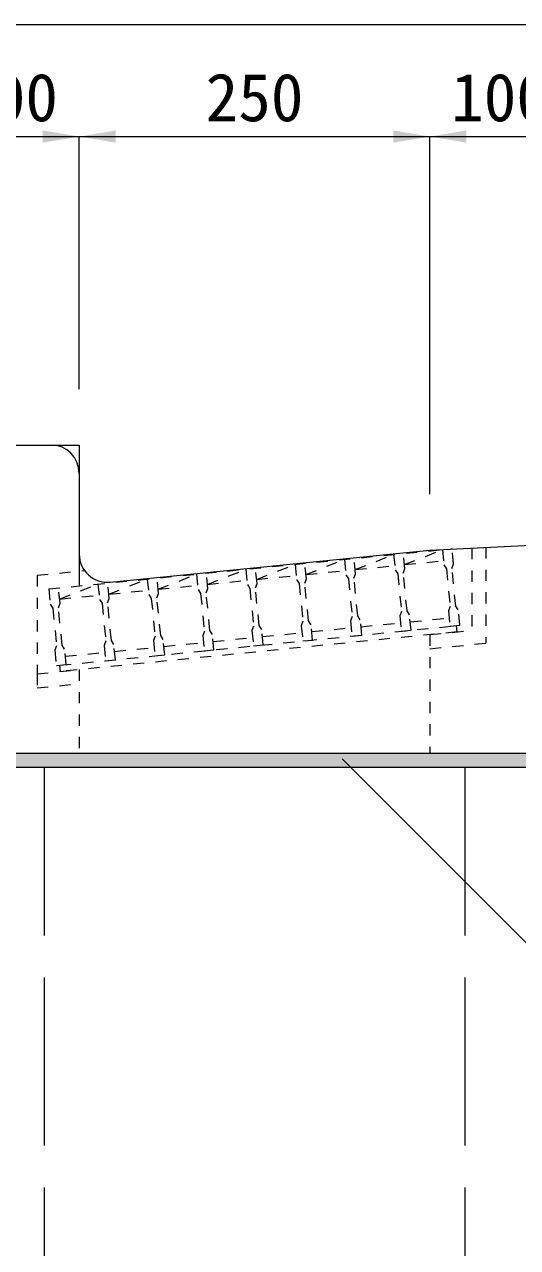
# Model space of a CAD drawing. Units: millimetres at full size, sheet at 1:20. Extents: x 77366 to 86266, y -8765 to 5947.
# Drawn here: x 79402 to 79753, y 3624 to 4497 of the extents above; entities that cross this region are included whole.
import ezdxf
from ezdxf.enums import TextEntityAlignment as Align

# ---------------------------------------------------------------- set-up
doc = ezdxf.new("R2010")
doc.units = ezdxf.units.MM
doc.header["$LTSCALE"] = 20
doc.linetypes.add('DASHED', pattern=[7.5, 6, -1.5])
doc.linetypes.add('USER2', pattern=[0.8, 0.4, -0.4])
for name, color, linetype, lineweight in [('モルタル', 7, 'Continuous', 13), ('受枠', 3, 'USER2', 13), ('寸法線', 7, 'Continuous', 13), ('引出線', 4, 'Continuous', 13), ('本体', 2, 'Continuous', 20), ('補助線', 8, 'Continuous', 20), ('ｸﾞﾚｰﾁﾝｸﾞ', 7, 'USER2', 9)]:
    doc.layers.add(name, color=color, linetype=linetype, lineweight=lineweight)
doc.styles.add('ＭＳ ゴシック', font='')
doc.styles.get('ＭＳ ゴシック').set_extended_font_data('MS Gothic')

# ---------------------------------------------------------------- blocks, each defined once
blk = doc.blocks.new('filled_arrow')
at = {"color": 0, "linetype": 'Continuous', "lineweight": -2}
blk.add_solid([(7.5, 1.25), (0, 0), (7.5, -1.25)], dxfattribs=at)

msp = doc.modelspace()

# ---------------------------------------------------------------- hatches: boundary and pattern name
at = {"layer": 'モルタル'}
msp.add_hatch(color=256, dxfattribs=at).paths.add_polyline_path([(79790.8, 3966.47), (79790.8, 3976.47), (79340.8, 3976.47), (79340.8, 3966.47)])

# ---------------------------------------------------------------- linework, layer by layer
at = {"layer": '受枠'}
for p, q in [((79720.8, 4122.97), (79730.8, 4123.47)), ((79720.8, 4122.97), (79720.8, 4064.17)), ((79730.8, 4123.47), (79730.8, 4055.12)), ((79410.8, 4103.52), (79444.56, 4106.89)), ((79410.8, 4103.52), (79410.8, 4033.17)), ((79690.8, 4061.17), (79720.8, 4064.17)), ((79690.8, 4061.17), (79690.8, 4051.12)), ((79690.8, 4051.12), (79730.8, 4055.12)), ((79410.8, 4033.17), (79440.8, 4036.17)), ((79410.8, 4033.17), (79410.8, 4023.12)), ((79440.8, 4036.17), (79440.8, 4026.12)), ((79410.8, 4023.12), (79440.8, 4026.12))]:
    msp.add_line(p, q, dxfattribs=at)
at = {"layer": '寸法線', "lineweight": 9}
for p, q in [((79340.8, 4496.66), (79790.8, 4496.66)), ((79738.8, 4496.66), (79867.8, 4496.66)), ((79340.8, 4416.66), (79440.8, 4416.66)), ((79440.8, 4236.47), (79440.8, 4416.66)), ((79440.8, 4416.66), (79690.8, 4416.66)), ((79440.8, 4236.47), (79440.8, 4416.66)), ((79690.8, 4161.47), (79690.8, 4416.66)), ((79690.8, 4416.66), (79790.8, 4416.66)), ((79690.8, 4161.47), (79690.8, 4416.66))]:
    msp.add_line(p, q, dxfattribs=at)
at = {"layer": '引出線'}
msp.add_lwpolyline([(79628.18, 3972.48), (79774.38, 3826.27), (79814.38, 3826.27), (80108.68, 3826.27)], dxfattribs=at)
at = {"layer": '本体'}
for p, q in [((79340.8, 4196.47), (79420.8, 4196.47)), ((79440.8, 4176.47), (79440.8, 4118.57)), ((79462.79, 4098.67), (79690.8, 4121.47)), ((79690.8, 4121.47), (79780.81, 4125.97)), ((79340.8, 3976.47), (79790.8, 3976.47)), ((79340.8, 3976.47), (79790.8, 3976.47)), ((79315.8, 3966.47), (79815.8, 3966.47))]:
    msp.add_line(p, q, dxfattribs=at)
at = {"layer": '本体', "linetype": 'USER2'}
for p, q in [((79690.8, 4061.17), (79690.8, 3976.47)), ((79440.8, 4036.17), (79440.8, 3976.47))]:
    msp.add_line(p, q, dxfattribs=at)
at = {"layer": '本体', "linetype": 'DASHED', "lineweight": 15}
for p, q in [((79415.8, 3966.47), (79415.8, 2966.47)), ((79715.8, 3966.47), (79715.8, 2966.47))]:
    msp.add_line(p, q, dxfattribs=at)
at = {"layer": '本体'}
for centre, start, end in [((79420.8, 4176.47), 0, 90), ((79460.8, 4118.57), 180, 275.71059)]:
    msp.add_arc(centre, 20, start, end, dxfattribs=at)
at = {"layer": '補助線'}
for p, q in [((79420.8, 4196.47), (79440.8, 4196.47)), ((79440.8, 4196.47), (79440.8, 4176.47)), ((79440.8, 4118.57), (79440.8, 4096.47))]:
    msp.add_line(p, q, dxfattribs=at)
at = {"layer": 'ｸﾞﾚｰﾁﾝｸﾞ'}
for p, q in [((79419.08, 4093.79), (79706.64, 4122.55)), ((79672.71, 4111.12), (79699.68, 4121.85)), ((79699.68, 4121.85), (79700.77, 4110.91)), ((79707.74, 4111.6), (79706.64, 4122.55)), ((79602.76, 4101.11), (79601.67, 4112.05)), ((79602.46, 4104.09), (79629.83, 4114.87)), ((79629.83, 4114.87), (79630.92, 4103.92)), ((79637.89, 4104.62), (79636.79, 4115.56)), ((79637.59, 4107.6), (79664.95, 4118.38)), ((79664.95, 4118.38), (79666.05, 4107.43)), ((79673.01, 4108.13), (79671.92, 4119.08)), ((79672.71, 4111.12), (79700.47, 4113.89)), ((79706.54, 4108.47), (79707.74, 4111.6)), ((79497.09, 4093.55), (79524.45, 4104.33)), ((79524.45, 4104.33), (79525.55, 4093.38)), ((79532.51, 4094.08), (79531.42, 4105.03)), ((79532.21, 4097.07), (79559.58, 4107.84)), ((79559.58, 4107.84), (79560.67, 4096.9)), ((79567.64, 4097.59), (79566.54, 4108.54)), ((79567.34, 4100.58), (79594.7, 4111.35)), ((79567.34, 4100.58), (79595.5, 4103.39)), ((79594.7, 4111.35), (79595.8, 4100.41)), ((79602.46, 4104.09), (79630.62, 4106.91)), ((79630.92, 4103.92), (79632.71, 4101.09)), ((79636.69, 4101.48), (79637.89, 4104.62)), ((79637.59, 4107.6), (79665.75, 4110.42)), ((79666.05, 4107.43), (79667.84, 4104.6)), ((79667.84, 4104.6), (79670.52, 4077.73)), ((79671.82, 4105), (79673.01, 4108.13)), ((79674.5, 4078.13), (79671.82, 4105)), ((79700.77, 4110.91), (79702.56, 4108.07)), ((79702.56, 4108.07), (79705.25, 4081.21)), ((79709.23, 4081.6), (79706.54, 4108.47)), ((79427.14, 4083.54), (79426.04, 4094.49)), ((79426.84, 4086.53), (79454.2, 4097.3)), ((79454.2, 4097.3), (79455.3, 4086.36)), ((79462.26, 4087.06), (79461.17, 4098)), ((79461.96, 4090.04), (79489.33, 4100.82)), ((79489.33, 4100.82), (79490.42, 4089.87)), ((79497.39, 4090.57), (79496.29, 4101.51)), ((79497.09, 4093.55), (79525.25, 4096.37)), ((79531.32, 4090.95), (79532.51, 4094.08)), ((79532.21, 4097.07), (79560.37, 4099.88)), ((79560.67, 4096.9), (79562.46, 4094.06)), ((79562.46, 4094.06), (79565.15, 4067.19)), ((79566.44, 4094.46), (79567.64, 4097.59)), ((79569.13, 4067.59), (79566.44, 4094.46)), ((79595.8, 4100.41), (79597.59, 4097.57)), ((79597.59, 4097.57), (79600.27, 4070.71)), ((79601.57, 4097.97), (79602.76, 4101.11)), ((79604.25, 4071.11), (79601.57, 4097.97)), ((79632.71, 4101.09), (79635.4, 4074.22)), ((79639.38, 4074.62), (79636.69, 4101.48)), ((79419.08, 4093.79), (79420.17, 4082.85)), ((79426.84, 4086.53), (79455, 4089.34)), ((79455.3, 4086.36), (79457.09, 4083.52)), ((79461.07, 4083.92), (79462.26, 4087.06)), ((79461.96, 4090.04), (79490.12, 4092.86)), ((79490.42, 4089.87), (79492.21, 4087.04)), ((79492.21, 4087.04), (79494.9, 4060.17)), ((79496.19, 4087.43), (79497.39, 4090.57)), ((79498.88, 4060.57), (79496.19, 4087.43)), ((79525.55, 4093.38), (79527.34, 4090.55)), ((79527.34, 4090.55), (79530.03, 4063.68)), ((79534.01, 4064.08), (79531.32, 4090.95)), ((79420.17, 4082.85), (79421.96, 4080.01)), ((79421.96, 4080.01), (79424.65, 4053.15)), ((79425.94, 4080.41), (79427.14, 4083.54)), ((79428.63, 4053.54), (79425.94, 4080.41)), ((79457.09, 4083.52), (79459.78, 4056.66)), ((79463.76, 4057.06), (79461.07, 4083.92)), ((79670.52, 4077.73), (79669.33, 4074.6)), ((79676.3, 4075.29), (79674.5, 4078.13)), ((79705.25, 4081.21), (79704.06, 4078.07)), ((79704.06, 4078.07), (79705.15, 4067.13)), ((79711.02, 4078.77), (79709.23, 4081.6)), ((79712.12, 4067.82), (79711.02, 4078.77)), ((79600.27, 4070.71), (79599.08, 4067.57)), ((79606.05, 4068.27), (79604.25, 4071.11)), ((79607.14, 4057.32), (79606.05, 4068.27)), ((79635.4, 4074.22), (79634.21, 4071.09)), ((79634.21, 4071.09), (79635.3, 4060.14)), ((79641.17, 4071.78), (79639.38, 4074.62)), ((79642.27, 4060.84), (79641.17, 4071.78)), ((79641.67, 4066.81), (79669.83, 4069.62)), ((79669.33, 4074.6), (79670.42, 4063.65)), ((79677.39, 4064.35), (79676.3, 4075.29)), ((79676.79, 4070.32), (79704.55, 4073.1)), ((79427.04, 4039.31), (79709.63, 4067.57)), ((79710.08, 4063.1), (79427.49, 4034.84)), ((79494.9, 4060.17), (79493.71, 4057.04)), ((79500.67, 4057.73), (79498.88, 4060.57)), ((79530.03, 4063.68), (79528.83, 4060.55)), ((79528.83, 4060.55), (79529.93, 4049.6)), ((79535.8, 4061.24), (79534.01, 4064.08)), ((79536.89, 4050.3), (79535.8, 4061.24)), ((79565.15, 4067.19), (79563.96, 4064.06)), ((79563.96, 4064.06), (79565.05, 4053.12)), ((79570.92, 4064.76), (79569.13, 4067.59)), ((79572.02, 4053.81), (79570.92, 4064.76)), ((79571.42, 4059.78), (79599.58, 4062.6)), ((79599.08, 4067.57), (79600.18, 4056.63)), ((79606.54, 4063.29), (79634.7, 4066.11)), ((79635.3, 4060.14), (79642.27, 4060.84)), ((79670.42, 4063.65), (79677.39, 4064.35)), ((79705.15, 4067.13), (79712.12, 4067.82)), ((79709.63, 4067.57), (79710.08, 4063.1)), ((79424.65, 4053.15), (79423.46, 4050.01)), ((79430.42, 4050.71), (79428.63, 4053.54)), ((79431.52, 4039.76), (79430.42, 4050.71)), ((79459.78, 4056.66), (79458.58, 4053.52)), ((79458.58, 4053.52), (79459.68, 4042.58)), ((79465.55, 4054.22), (79463.76, 4057.06)), ((79466.64, 4043.27), (79465.55, 4054.22)), ((79466.04, 4049.24), (79494.2, 4052.06)), ((79493.71, 4057.04), (79494.8, 4046.09)), ((79501.77, 4046.79), (79500.67, 4057.73)), ((79501.17, 4052.76), (79529.33, 4055.57)), ((79536.29, 4056.27), (79564.45, 4059.09)), ((79565.05, 4053.12), (79572.02, 4053.81)), ((79600.18, 4056.63), (79607.14, 4057.32)), ((79423.46, 4050.01), (79424.55, 4039.07)), ((79430.92, 4045.73), (79459.08, 4048.55)), ((79459.68, 4042.58), (79466.64, 4043.27)), ((79494.8, 4046.09), (79501.77, 4046.79)), ((79529.93, 4049.6), (79536.89, 4050.3)), ((79424.55, 4039.07), (79431.52, 4039.76)), ((79427.49, 4034.84), (79427.04, 4039.31))]:
    msp.add_line(p, q, dxfattribs=at)

# ---------------------------------------------------------------- block references
at = {"layer": '寸法線', "lineweight": 9, "xscale": 3.47, "yscale": 3.47, "rotation": 180}
for p in [(79440.8, 4416.66), (79690.8, 4416.66)]:
    msp.add_blockref('filled_arrow', p, dxfattribs=at)
at = {"layer": '寸法線', "lineweight": 9, "xscale": 3.47, "yscale": 3.47}
for p in [(79440.8, 4416.66), (79690.8, 4416.66)]:
    msp.add_blockref('filled_arrow', p, dxfattribs=at)
at = {"layer": '引出線', "xscale": 0.133, "yscale": 0.133, "rotation": 315}
msp.add_blockref('filled_arrow', (79628.18, 3972.48), dxfattribs=at)

# ---------------------------------------------------------------- texts
at = {"layer": '寸法線', "style": 'ＭＳ ゴシック'}
for s, p in [('100', (79390.8, 4444.66)), ('250', (79565.8, 4444.66)), ('100', (79740.8, 4444.66))]:
    msp.add_text(s, height=34.18, dxfattribs=at).set_placement(p, align=Align.MIDDLE_CENTER)

doc.saveas('drawing.dxf')
